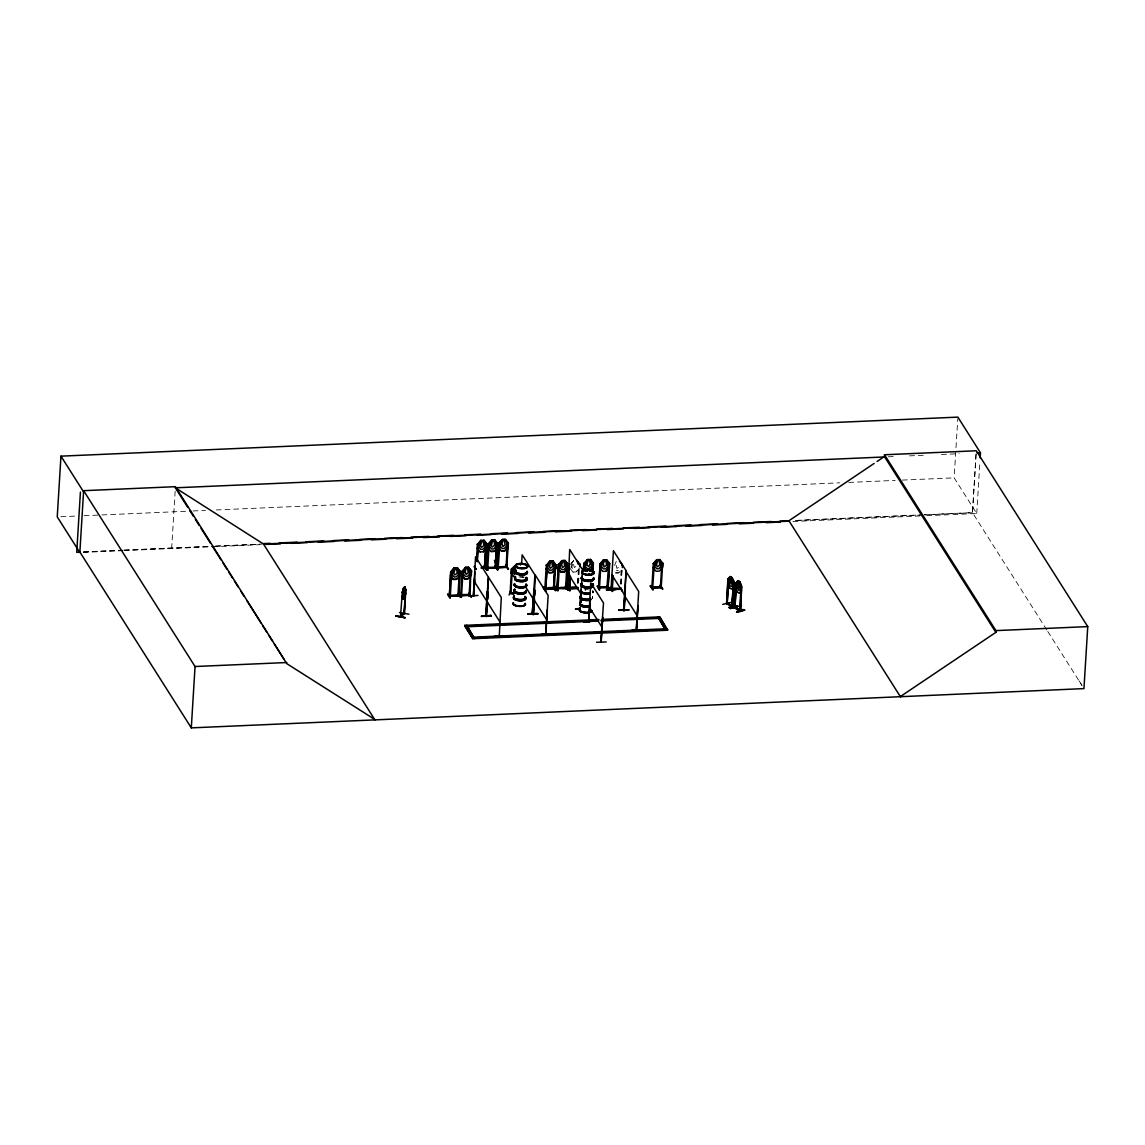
<?xml version="1.0" encoding="UTF-8"?>
<svg xmlns="http://www.w3.org/2000/svg" width="1145" height="1145" viewBox="0 0 1145 1145"><rect width="100%" height="100%" fill="white"/><g stroke="black" fill="none" stroke-linecap="round" stroke-linejoin="round"><path stroke-width="0.75" stroke-dasharray="5 3.75" d="M592.595 597.447L592.595 597.418A6.154 2.347 3.5 0 0 592.409 596.731A6.14 2.347 3.5 0 1 592.58 597.346L592.437 598.635A6.24 2.376 3.5 0 0 592.452 597.461L592.953 591.45M171.65 548.541L175.257 489.588M571.026 567.949L571.412 564.27M573.53 564.413L574.346 567.562L576.55 565.973M577.624 583.091L578.583 567.491M577.71 583.234L578.669 567.619M578.568 583.191L579.442 567.448M585.095 589.761L585.825 589.689L585.038 590.047M585.839 589.661L585.052 589.804M592.881 592.28L592.938 591.307A6.126 2.333 3.5 0 1 592.709 591.879M616.125 565.301L616.94 568.435L619.144 566.847L619.245 565.158M620.304 584.107L621.062 570.095M621.077 583.936L621.935 570.053M621.162 584.064L622.007 570.181M926.763 515.679L976.742 513.504L954.157 477.851L957.764 418.855M976.012 454.164L972.434 512.616L924.33 514.749M1046.816 629.979L972.534 512.76L976.327 450.772M976.742 513.504L979.934 461.449M586.011 589.904L585.281 589.704M614.536 565.358L616.268 561.365M592.824 592.251L592.795 592.266A6.126 2.333 3.5 0 0 592.724 591.106A6.169 2.347 3.5 0 1 592.709 592.337M570.282 564.528L573.674 560.492L571.77 567.376L573.731 569.58L575.82 569.48M571.498 563.254L573.717 560.592M570.01 568.335L573.001 572.099L576.236 571.956L579.628 567.92M573.001 572.099L576.207 571.913L579.656 567.963M615.581 572.972L618.83 572.829L622.222 568.793M888.219 456.798L893.544 456.569M909.502 455.867L925.475 455.166M941.433 454.479L959.181 453.706M60.828 516.724L76.901 516.023M84.043 515.708L100.13 515.021M101.919 514.935L191.244 511.042M193.033 510.971L205.542 510.427M216.262 509.954L839.815 482.818M848.746 482.431L895.19 480.413M902.346 480.098L954.157 477.851M924.401 514.849L972.534 512.76M83.528 552.019L122.73 550.273M124.504 550.201L213.6 546.251M215.374 546.165L259.929 544.19M83.399 551.876L122.243 550.187M124.018 550.101L214.058 546.194M215.818 546.108L261.718 544.118M83.37 552.377L122.214 550.688M123.975 550.616L210.923 546.823M212.712 546.752L259.128 544.734M792.884 521.505L919.621 515.98M616.325 570.453L618.414 570.367M615.638 572.872L618.83 572.829M585.396 589.718L585.954 589.804M592.852 591.135L593.067 591.85L592.881 590.92M1047.775 631.482L1082.054 685.597M1079.248 680.946L1082.383 686.055M592.452 597.017L592.695 597.79M593.081 591.55L592.809 592.523A6.169 2.347 3.5 0 0 592.752 591.335M592.781 590.834A6.169 2.347 3.5 0 1 592.738 592.051M592.466 597.117A6.24 2.376 3.5 0 1 592.423 598.348M586.855 589.618A6.126 2.333 3.5 0 1 588.444 589.789M592.695 591.693A6.126 2.333 3.5 0 1 592.638 592.895M522.521 576.708A6.24 2.376 3.5 0 1 524.024 577.023M922.612 514.921L794.272 520.517L922.555 514.821M523.938 577.452A6.14 2.347 3.5 0 0 517.812 577.094A6.154 2.347 3.5 0 1 523.952 577.438"/><path stroke-width="1.5" d="M728.621 579.527L727.104 603.916M980.149 457.986L980.463 452.776L957.864 417.123L60.957 456.154L57.25 516.882L79.849 552.534L83.628 490.675L175.428 486.682L286.794 663.671L374.787 719.461M80.422 492.107L76.729 552.319L79.964 552.176M270.349 543.317L263.221 543.617L374.916 719.89L191.301 727.876L195.051 666.519L83.628 490.675M399.533 612.546L408.951 614.178M402.324 592.137L400.478 616.769L403.956 613.233M405.101 592.695L403.441 596.431C401.108 593.468 405.087 582.118 405.43 589.174L404.357 613.52L400.836 616.797L401.222 615.824M405.573 589.203L404.042 613.806M404.085 613.806L403.913 612.561M404.328 613.577L405.903 589.174M447.924 594.126L450.328 597.905M450.729 571.77L449.341 596.23L450.729 571.77L451.846 571.727L450.286 596.159L449.498 595.343M450.286 596.159L450.028 595.114M457.986 594.956L457.757 595.844L458.615 594.756M460.032 597.146L458.072 593.783M457.928 595.844L459.417 571.283M449.312 596.015L458.744 595.815L459.546 571.326M458.615 595.829L460.29 571.455L457.342 567.748L460.09 571.369M470.838 570.84L470.065 595.3L460.633 595.743L462.007 571.283L463.11 571.155M461.635 597.046C457.213 594.169 459.202 590.133 461.149 597.504M462.995 571.126L461.564 595.658L460.648 594.641L460.648 595.715M598.878 619.517L464.813 625.342L464.77 626.1L472.742 638.71L667.635 630.222L659.706 616.869L602.456 619.359M472.828 635.818L466.673 625.27L474.603 638.624M468.534 596.058L478.066 595.457M467.131 626L467.088 626.759L597.518 621.077M469.221 595.357L469.278 594.47M461.864 575.248L464.713 578.998L467.947 578.855L471.339 574.819L471.583 570.969M471.225 597.117L468.906 593.21L471.325 596.645M474.617 566.202L475.747 569.165M473.472 595.829L475.547 556.828L488.314 576.994L485.809 615.996M474.86 571.928L473.801 596.202M474.574 578.268L473.257 596.187M474.688 580.272L473.572 595.901M476.506 559.962L477.379 544.218L478.238 544.176M477.179 561.537L478.238 544.047L477.265 561.665M472.742 638.71L464.813 625.342M484.192 566.274L486.725 569.981L484.192 566.274L485.451 566.317L487.842 570.095L484.922 566.317M484.65 567.419L485.437 568.221L484.378 568.278L485.881 543.846L486.983 543.947L486.739 547.797L483.319 551.79L480.056 551.89L477.093 548.169L480.084 551.933M490.919 615.337L491.048 616.082L481.53 616.024M484.593 568.306L485.952 543.703M485.265 568.278L486.739 543.818L485.881 543.846M486.954 567.39L487.799 567.333L486.725 568.292L488.185 543.846L489.13 543.932M489.187 543.961L487.784 567.591M487.842 570.095L485.423 565.816L487.312 570.095M485.938 616.039L487.197 591.407M487.756 599.078L487.942 592.051L486.053 616.396M487.555 602.413L486.296 616.711L488.514 577.309L501.295 597.461L499.263 636.534L494.325 636.763L503.914 635.876M486.582 616.368L486.181 615.466M497.474 569.552C489.273 547.095 501.295 572.815 497.402 569.68L495.542 565.845M496.687 543.474L495.413 567.934L496.687 543.474L497.631 543.56L497.545 547.424L494.125 551.418L490.89 551.547L488.042 547.797M486.897 568.278L496.143 567.848L497.789 543.574L494.812 539.81L495.928 546.566L493.71 548.942L491.62 549.042L489.659 546.838L491.563 539.953L488.142 543.947M498.805 543.374L497.431 567.834L498.805 543.374L499.921 543.303L498.189 567.806C498.891 566.675 496.329 566.403 498.404 567.133M498.376 567.763L498.247 566.746M499.234 636.734L494.368 636.319M498.69 635.489L498.905 636.505M505.861 566.374L506.033 567.462L506.834 566.374L498.333 566.99M508.552 569.194L505.661 564.929L508.122 568.75M509.038 594.999L510.742 591.006M512.402 568.936L511.543 568.979L510.083 593.453L514.005 593.869L509.954 593.253M510.169 593.253C509.067 592.137 511.987 591.936 510.899 593.539M512.216 568.922L511.543 568.979M512.416 569.094L510.856 593.325M521.619 563.483L522.149 554.81L534.915 574.962L532.239 613.706L534.128 589.36L533.241 614.693L534.815 590.004L534.729 595.357M537.535 613.376L527.974 613.749L528.088 614.464M532.468 614.035L532.296 612.761M534.529 598.706L533.212 614.65L535.388 575.262L548.154 595.429L545.707 634.487M543.632 586.999L543.059 587.528L545.507 591.249M553.421 588.229L554.395 589.045L544.848 589.332C548.04 585.596 562.496 588.773 544.834 589.46L546.337 565.043L547.41 564.886M547.31 564.886L545.721 589.46L547.195 565M545.993 591.292L543.603 586.999M547.367 609.827L545.764 634.473M550.759 633.772C543.131 636.663 533.255 633.986 550.774 633.843M546.079 569.036L549.028 572.758L552.276 572.614L555.668 568.578C558.087 565.83 553.808 564.342 555.697 564.628L554.266 588.902L553.45 589.131L555.024 564.542M555.583 590.362L553.25 587.013L555.64 590.791M558.417 564.514L557.042 588.974L558.417 564.514L559.49 564.356L557.973 588.888L557.071 587.9M558.016 590.634C552.849 580.63 556.499 592.351 558.102 590.262M565.329 586.097L568.163 590.319L565.773 586.541M566.532 587.643L565.329 588.444L566.331 587.471M566.918 564.141L567.863 564.242L566.918 564.141L565.63 588.587M567.777 564.113L566.303 588.573L567.992 564.199L565.029 560.492L561.794 560.635L558.402 564.657M567.891 588.831L569.695 549.486L582.461 569.637L581.503 585.252M567.934 588L567.276 587.643L567.462 588.888L569.122 564.227L569.036 569.58M569.895 590.505C561.436 578.941 574.833 599.193 567.591 586.34M567.877 588.888L568.836 572.915M569.666 574.79L568.793 588.802L578.354 588.387L568.807 588.673C569.208 586.469 578.311 586.369 577.509 588.444M569.781 588.63L570.425 576.493M569.68 588.816L570.496 576.622M569.952 590.634L567.519 586.397M572.214 588.258L562.667 588.544M580.4 608.897L575.491 608.94L580.315 608.281M577.452 587.399L577.395 588.272M579.742 564.113L578.984 564.184M578.239 588.415L578.225 587.528M580.214 602.442L581.13 587.399M580.443 602.785L581.045 592.752M580.773 602.771L581.073 597.747M583.42 570.382L583.85 563.454L584.823 563.283M583.506 570.525L583.85 563.454M584.365 570.482L584.694 563.268M583.721 622.036L593.296 621.091L583.592 621.778M590.29 599.565L588.602 622.236L590.734 582.805L603.501 602.971L600.896 641.672M588.673 621.835L590.391 597.89M591.893 571.885L592.409 562.939L593.339 563.211L592.337 563.082M588.931 622.222L588.988 621.291M593.21 563.039L592.681 571.713L593.411 563.14L590.462 559.418L591.579 566.174L589.374 568.55L587.285 568.636L585.31 566.446L587.228 559.561L583.821 563.598M583.578 621.821L593.267 621.105M597.275 586.125L599.236 589.947M600.953 563.698L600.094 563.741L598.72 588.186L599.479 588.158L600.953 563.555M599.365 587.972L599.579 587.07L599.651 588.115M596.545 642.259L606.206 641.959M601.039 641.973L601.411 640.814M601.197 641.615L602.714 617.37L601.053 642.03M600.08 563.884L603.472 559.848L601.569 566.732L603.529 568.922L605.619 568.836L607.823 566.46L606.707 559.705L609.684 563.454L608.109 587.771L607.093 587.786L607.065 586.77L608.21 586.855M609.398 589.102L607.007 585.696M608.038 586.898L607.007 587.657L608.668 563.225M607.981 587.786L609.455 563.326L608.596 563.369L609.584 563.497M612.503 591.049L610.128 587.242L612.489 591.378M612.403 588.873C631.697 589.374 607.193 586.669 612.274 589.689L613.205 575.763M615.953 589.489L606.406 589.933L615.838 589.231M620.089 589.317L619.86 588.301L620.919 588.244M618.93 610.042L628.906 609.856L619.273 610.156M612.36 589.503L611.315 589.532L620.848 589.274L621.005 588.387L620.948 589.26M622.322 567.548L622.465 564.943L619.531 561.279M623.51 610.328L624.154 610.729L625.929 571.326L638.695 591.478L636.334 630.566M623.538 610.371L626.2 570.868L613.434 550.716L611.015 589.775M623.782 610.757L624.698 596.974M624.841 594.427L625.356 586.068L625.17 593.096M624.111 610.743L624.955 596.445M636.176 630.494L637.908 605.877L636.663 630.551L636.448 629.249M641.3 629.836L641.4 630.551L638.223 630.695M654.196 563.54L653.323 563.569L651.82 588L652.092 587.127L661.137 586.541M654.31 563.412L652.707 588L652.636 586.898L660.422 586.755M650.074 586.011L652.979 589.818L650.589 585.539M662.626 589.317L660.178 585.124L662.626 588.916M658.303 617.685L658.26 618.443L601.096 620.933M660.422 587.471L661.824 563.211L662.898 563.254L662.683 567.147L659.262 571.14L655.999 571.24L653.065 567.577M661.209 587.628L662.683 563.168M667.635 630.222L659.706 616.869M661.352 586.569L661.195 587.614L651.934 587.843M662.569 588.902L660.15 585.625M665.317 629.564L665.359 628.805L474.187 637.135M729.551 588.015L727.662 583.091L727.991 579.227C733.244 571.899 726.03 583.606 729.98 585.753L731.311 586.469L732.771 584.895L732.957 582.003L732.199 577.681L730.195 576.608M730.281 576.579L727.962 579.313L726.56 603.644L732.542 606.807C729.98 598.334 739.77 581.975 730.167 576.493M727.905 579.241L726.789 603.487M727.132 603.887L728.778 581.274M727.49 603.83L727.046 602.656M728.936 607.294L736.951 606.006L728.964 607.752M722.724 604.374L730.481 602.456M730.481 608.625L738.253 606.206L730.51 608.124M732.013 606.549L733.372 581.903M733.387 581.889L731.927 606.478M733.745 582.147L732.9 606.75L726.989 603.544M741.502 590.448L739.226 593.296C735.305 592.079 735.233 586.841 735.591 583.392L737.952 580.615L740.013 581.717L741.803 586.669L740.3 610.986L741.087 586.04L739.627 610.671L740.658 610.013L735.204 607.365M735.72 588.587L734.546 607.666L740.586 610.857M734.589 606.75L734.89 608.067L736.307 583.506M736.364 587.142L734.832 608.038M744.651 610.17C741.173 607.322 728.334 615.91 744.651 610.142M740.572 610.915L741.445 586.297M900.342 696.589L995.835 632.383L884.412 456.54L884.512 454.765L976.327 450.772L1087.75 626.616L1083.957 688.603L374.916 719.89M995.835 632.383L995.935 630.609L884.512 454.765M507.578 543.045L506.691 567.433L508.409 543.102L505.432 539.352L502.183 539.495L498.762 543.489L502.211 539.538L505.389 539.495L506.72 543.217L506.548 546.108L504.33 548.484L502.24 548.569L500.279 546.38L502.254 539.639M547.396 565.029L546.337 565.043M621.692 564.986L621.663 564.743M404.142 587.786C402.124 599.837 406.432 590.791 404.042 587.771M395.841 616.053L405.072 617.813M396.013 615.838L405.244 617.699L395.841 616.067M491.033 616.039L481.358 616.282L490.933 615.409M537.892 613.892L527.974 614.164L537.878 613.935M606.392 589.818L615.953 589.332M404.156 597.976C406.704 586.669 406.089 597.533 402.968 599.107L402.181 596.316M455.18 568.478L453.849 573.502L454.78 574.962L456.984 573.373L457.084 571.684L456.225 568.435L455.152 568.435M481.83 540.927L480.514 545.95L481.43 547.396L483.634 545.807L483.734 544.118L482.875 540.884L481.802 540.884M492.636 540.554L491.319 545.578L492.236 547.024L494.44 545.435L494.554 543.746L493.681 540.497L492.608 540.512M550.759 561.708L549.457 566.775L550.387 568.221L552.591 566.632L551.804 561.665M604.546 560.435L603.329 563.769L604.145 566.918L606.349 565.329L606.449 563.641L605.591 560.392L604.517 560.392M657.774 560.277L656.457 565.301L657.373 566.761L659.577 565.172L659.692 563.469L658.819 560.234L657.745 560.234M737.895 580.744L736.478 586.884L739.012 590.62L740.471 589.031L739.885 581.832L737.895 580.744L735.748 583.435L734.26 607.795L740.243 610.943M515.865 566.36L514.534 571.212L515.479 572.829M520.589 564.657L520.288 564.013M520.331 564.657L520.088 564.156A6.126 2.333 3.5 0 0 517.182 567.834A6.126 2.333 3.5 0 0 527.459 567.376A6.126 2.333 3.5 0 0 520.088 564.084L519.873 564.328M586.812 571.083L586.168 570.797M587.042 570.668L586.34 570.883M588.086 574.547L589.274 574.962M589.489 574.175C588.916 575.978 588.644 572.872 589.503 574.947M400.507 615.795L403.641 613.162M511.228 572.886L511.357 569.065L514.835 565.587L512.845 572.228L514.849 574.761M514.177 577.051L511.114 572.915M511.071 592.752L514.091 593.11M454.107 567.891L452.189 574.776L454.164 576.966L456.254 576.88L458.458 574.504L457.313 567.891L454.107 567.891L450.701 571.913M465.385 567.405L463.482 574.275L465.442 576.479L467.532 576.393L469.736 574.003L468.648 567.305L465.385 567.405L461.993 571.427L461.75 575.277L464.77 578.898L467.904 578.755L471.368 574.862M654.282 563.669L653.409 563.712L656.7 559.69L654.797 566.575L656.758 568.764L658.847 568.679L661.051 566.303L659.892 559.647M449.856 598.033L447.509 594.198M474.56 566.603L476.105 569.151M558.087 590.262L555.683 586.483L555.139 587.013M650.503 585.968L652.979 589.818M545.85 633.629L545.564 633.457M579.771 608.338L580 607.766M727.662 583.091L729.58 587.943L731.612 589.131L733.816 586.312L734.303 582.447M450.801 571.956L454.179 568.034M477.365 544.362L480.757 540.325L484.02 540.24L486.868 543.989M450.572 575.735L453.42 579.484L456.655 579.341L459.961 575.291M486.639 547.768L483.319 551.79M501.51 551.088L504.716 550.902L508.165 546.966L504.745 550.945L501.51 551.088L498.547 547.382M546.322 565.186L549.714 561.15L552.949 561.007L555.697 564.628M546.179 568.993L549.085 572.643L552.233 572.514L555.697 568.621M567.748 568.049L564.356 572.085L561.093 572.185L558.13 568.478L561.179 572.128L564.313 571.985L567.777 568.092M589.718 570.883L593.21 567.033L589.775 571.011M603.544 559.991L600.18 563.912L598.52 588M606.034 571.298L609.426 567.276L606.034 571.298L602.771 571.398L599.837 567.734M656.772 559.833L653.323 563.569M402.725 592.237L402.009 592.437M521.776 568.034L522.879 567.677M522.12 568.221L523.222 568.034M588.53 574.69L589.231 574.561M559.39 564.642L558.502 564.642M458.83 594.899L457.871 594.942M470.123 594.412L460.662 594.67M568.936 588.816L569.909 587.872M874.122 463.453L788.919 520.746L900.6 697.004M877.07 461.478L884.412 456.54M555.053 564.828L553.45 589.131M584.809 563.583L583.936 563.583M611.673 589.231L611.53 589.689M497.245 567.648L506.777 567.262L497.517 567.82M460.447 595.557L469.98 595.157M544.762 589.317L545.678 589.274M553.593 588.215L554.366 588.029M565.344 588.415L566.389 588.387M619.817 589.16L620.848 589.274M651.977 586.956L652.764 586.941M601.068 563.87L600.094 563.741M739.885 581.832L741.144 586.412M735.362 587.242L737.28 592.079M727.504 603.229L732.957 605.862L732.07 605.662M732.242 605.777L727.232 603.286M730.138 608.453L737.881 606.521M740.013 609.698L734.933 607.437M744.379 609.942L736.65 611.888M519.859 564.528L520.589 564.442M495.341 566.847L496.214 566.832M496.057 567.877L496.3 566.961L495.456 567.018M469.049 595.185L470.81 570.797M598.749 587.113L599.665 587.256M598.678 587.972L608.052 587.743M612.26 589.661L612.418 588.616M660.479 586.583L661.252 586.569M662.01 563.369L662.769 563.297L659.935 559.547L656.7 559.69M478.309 544.362L477.379 544.218M588.888 574.246L589.976 574.561M521.991 587.628L521.261 587.628M588.344 594.04L587.614 594.04M575.491 608.94L580.3 608.696M624.054 608.711L623.61 608.897M491.076 615.581L481.487 616.482M527.988 613.82L537.52 613.777M618.915 610.056L628.92 609.927L618.772 610.328M631.754 630.28L641.314 629.907M550.874 634.473L541.184 634.716L550.774 634.273M187.751 507.364L175.371 487.813L884.67 456.955M976.914 452.933L980.463 452.776M279.265 542.93L297.085 542.158M306.001 541.757L323.82 540.984M332.723 540.597L348.767 539.896M359.458 539.438L375.488 538.737M384.405 538.35L402.224 537.577M411.141 537.191L428.96 536.418M437.862 536.017L453.907 535.33M464.598 534.858L480.628 534.157M491.319 533.699L507.364 532.997M516.266 532.611L534.085 531.838M543.002 531.452L560.821 530.679M569.738 530.278L585.768 529.591M596.459 529.119L612.503 528.417M623.195 527.959L639.225 527.258M648.142 526.872L665.961 526.099M674.877 525.712L690.907 525.011M699.824 524.625L717.643 523.852M726.545 523.465L744.365 522.678M753.281 522.292L771.1 521.519M780.003 521.132L787.13 520.818M789.177 521.161L263.493 544.032L175.371 487.813M266.27 544.419L280.539 543.803M291.259 543.331L307.318 542.63M318.038 542.172L334.097 541.47M344.802 540.998L360.875 540.297M371.581 539.839L385.865 539.209M396.585 538.751L412.644 538.05M423.349 537.577L439.422 536.89M450.128 536.418L466.201 535.717M476.907 535.259L491.191 534.629M501.896 534.171L517.969 533.47M528.675 532.997L544.748 532.296M555.454 531.838L571.527 531.137M582.232 530.665L596.516 530.049M607.222 529.577L623.295 528.89M634.001 528.417L650.074 527.716M660.779 527.258L676.838 526.557M685.769 526.17L701.842 525.469M712.548 524.997L726.832 524.381M739.326 523.837L753.61 523.208M766.105 522.664L780.389 522.048M491.563 539.953L494.826 539.853L491.606 540.054M504.301 540.039L503.256 540.082L502.04 543.417L502.87 546.566L505.059 544.977L504.272 539.996M507.507 542.887L506.018 567.448M565.058 560.535L561.823 560.664L559.891 567.505L561.851 569.709L563.941 569.623L566.145 567.233L565.029 560.492L567.906 564.285M587.228 559.561L590.462 559.418L593.339 563.211M550.788 561.751L551.833 561.708M563.912 561.179L562.868 561.222L561.651 564.557L562.467 567.691L564.671 566.117L563.884 561.136M603.472 559.848L606.678 559.848M497.545 569.609L495.084 565.773L496.071 565.845M454.15 567.992L457.313 567.891M465.428 567.491L468.591 567.405L471.611 571.011M467.503 567.949L466.459 567.992L465.242 571.326L466.058 574.461L468.262 572.886L467.475 567.906M481.358 567.634L484.335 567.505M481.444 567.777L485.179 567.176L485.351 568.092M487.698 567.462L495.141 567.133M481.315 568.278L485.337 568.235M486.711 568.135L496.043 567.691M450.472 575.778L453.477 579.384L456.612 579.241M565.372 586.498L568.163 590.319M553.679 587.027L555.64 590.376M557.014 588.072C575.248 588.616 559.218 585.825 557.687 588.745L556.914 588.773L566.26 588.387M598.864 587.285L607.05 587.027M450.171 595.314L449.484 595.328M450.243 595.386L457.685 594.813M449.241 596.058L458.701 595.658M620.833 588.43L619.975 588.444M661.08 587.414L652.035 588.015M466.63 626.029L598.835 620.275M601.139 620.175L659.649 617.627M472.799 637.951L667.678 629.464M995.935 630.609L1087.75 626.616M195.051 666.519L286.851 662.526M732.256 605.519L732.614 606.836M620.69 588.215L622.637 591.063M554.266 588.043L554.209 588.916M469.765 595.128L470.037 594.284L469.164 594.455M660.508 586.755L660.436 587.657M522.964 567.848L522.177 568.278M510.827 592.623L509.969 592.523M586.569 570.611L586.526 570.453A6.126 2.333 3.5 0 1 593.811 573.774A6.126 2.333 3.5 0 1 583.535 574.217A6.126 2.333 3.5 0 1 586.44 570.482L586.154 570.897M622.236 591.02L620.533 588.058M505.718 565.344L508.022 569.208M486.682 569.58L484.278 565.773M471.311 597.032L469.364 593.296M728.334 579.241L728.063 579.298M586.598 571.054L583.692 567.405M583.592 567.448L586.541 571.155M576.937 560.392L579.9 564.113L579.742 566.675L579.656 563.97M552.892 561.122L555.826 564.8M486.983 543.947L483.992 540.197L485.108 546.938L482.904 549.328L480.814 549.414L478.853 547.21L480.757 540.325M468.591 567.405L471.497 571.054M611.945 575.005L624.712 595.157M624.44 595.615L637.207 615.767M610.085 587.6L612.546 591.507M607.065 586.77L599.522 587.099M597.289 586.083L599.751 589.976M568.206 573.76L580.973 593.926M589.246 607.093L602.027 627.26M555.554 586.927L557.944 590.706M533.899 599.551L546.666 619.717M526.128 587.728L533.427 599.25M494.053 551.275L490.919 551.403M474.116 566.689L475.705 569.237M474.059 581.116L486.84 601.282M487.04 601.597L499.807 621.749M189.655 510.369L193.462 516.381M195.366 519.386L199.173 525.398M201.076 528.403L210.594 543.431M212.512 546.437L221.071 559.962M222.974 562.968L226.796 568.979M228.699 571.985L232.507 577.996M234.41 581.002L238.217 587.013M241.08 591.521L243.928 596.03M246.79 600.538L261.074 623.08M262.978 626.086L266.785 632.097M268.689 635.103L272.51 641.114M274.414 644.12L283.931 659.162M60.957 456.154L83.556 491.82M79.878 552.033L191.301 727.876M576.88 560.506L578.211 564.213M402.081 596.302L403.069 599.121M404.944 586.555L405.287 589.804M591.407 587.614A6.14 2.347 3.5 0 1 584.694 587.728A6.14 2.347 3.5 0 1 581.002 585.353M581.245 584.751A6.14 2.347 3.5 0 1 581.875 584.222A6.154 2.347 3.5 0 0 583.32 587.356A6.154 2.347 3.5 0 0 591.407 587.614M592.609 584.451A6.24 2.376 3.5 0 1 592.509 586.827M591.493 587.256A6.24 2.376 3.5 0 1 583.292 586.984A6.24 2.376 3.5 0 1 581.817 583.821M589.789 593.139A6.111 2.333 3.5 0 1 583.02 592.58A6.111 2.333 3.5 0 1 580.944 589.99M589.804 593.31A6.169 2.347 3.5 0 1 582.977 592.752A6.169 2.347 3.5 0 1 580.887 590.147M593.611 578.354A6.24 2.376 3.5 0 1 586.655 580.93A6.24 2.376 3.5 0 1 582.232 577.109M592.638 584.107A6.24 2.376 3.5 0 1 592.523 586.483M591.521 586.913A6.24 2.376 3.5 0 1 583.306 586.641A6.24 2.376 3.5 0 1 581.832 583.478M593.64 578.01A6.24 2.376 3.5 0 1 586.684 580.587A6.24 2.376 3.5 0 1 582.247 576.765M579.842 604.445A6.14 2.347 3.5 0 0 583.535 606.836A6.14 2.347 3.5 0 0 590.233 606.721A6.154 2.347 3.5 0 1 582.805 606.664A6.154 2.347 3.5 0 1 580.057 603.859M590.333 606.363A6.24 2.376 3.5 0 1 582.791 606.292A6.24 2.376 3.5 0 1 580 603.458M591.793 610.557A6.169 2.347 3.5 0 1 584.737 612.475A6.169 2.347 3.5 0 1 579.713 609.24M591.765 610.414A6.126 2.333 3.5 0 1 584.751 612.317A6.126 2.333 3.5 0 1 579.771 609.111M589.732 594.14A6.111 2.333 3.5 0 1 582.962 593.568A6.111 2.333 3.5 0 1 580.887 590.992M591.765 610.8A6.14 2.347 3.5 0 1 584.723 612.718A6.154 2.347 3.5 0 1 579.713 609.483A6.126 2.333 3.5 0 0 584.723 612.689A6.154 2.347 3.5 0 0 591.779 610.8A6.126 2.333 3.5 0 1 584.723 612.689A6.14 2.347 3.5 0 1 579.728 609.483M589.775 593.811A6.169 2.347 3.5 0 1 582.948 593.239A6.169 2.347 3.5 0 1 580.858 590.634M590.734 599.665A6.24 2.376 3.5 0 1 582.533 599.379A6.24 2.376 3.5 0 1 581.059 596.216M590.348 606.02A6.24 2.376 3.5 0 1 582.147 605.734A6.24 2.376 3.5 0 1 580.672 602.571M590.763 599.307A6.24 2.376 3.5 0 1 582.547 599.035A6.24 2.376 3.5 0 1 581.073 595.872M581.188 595.5A6.14 2.347 3.5 0 0 582.633 598.62A6.154 2.347 3.5 0 0 590.72 598.892A6.14 2.347 3.5 0 1 582.633 598.62A6.154 2.347 3.5 0 1 581.173 595.5M515.522 577.81A6.14 2.347 3.5 0 0 520.689 581.631A6.154 2.347 3.5 0 0 526.156 578.425A6.14 2.347 3.5 0 1 520.689 581.631A6.154 2.347 3.5 0 1 515.522 577.81M526.256 578.025A6.24 2.376 3.5 0 1 520.717 581.274A6.24 2.376 3.5 0 1 515.465 577.395M525.827 584.05A6.169 2.347 3.5 0 1 521.147 587.285A6.169 2.347 3.5 0 1 514.52 583.95A6.126 2.333 3.5 0 0 520.345 587.285A6.126 2.333 3.5 0 0 526.385 584.694A6.126 2.333 3.5 0 1 520.345 587.242A6.126 2.333 3.5 0 1 514.563 583.95M526.414 584.251A6.126 2.333 3.5 0 1 520.374 586.855A6.126 2.333 3.5 0 1 514.577 583.564M527.272 571.942A6.24 2.376 3.5 0 1 520.302 574.504A6.24 2.376 3.5 0 1 515.88 570.697M526.285 577.681A6.24 2.376 3.5 0 1 520.732 580.93A6.24 2.376 3.5 0 1 515.493 577.051M527.287 571.598A6.24 2.376 3.5 0 1 520.331 574.16A6.24 2.376 3.5 0 1 515.894 570.353M513.49 598.033A6.14 2.347 3.5 0 0 521.118 600.753A6.14 2.347 3.5 0 0 524.982 597.533A6.154 2.347 3.5 0 1 520.317 600.767A6.154 2.347 3.5 0 1 513.704 597.447M525.097 597.132A6.24 2.376 3.5 0 1 519.544 600.381A6.24 2.376 3.5 0 1 514.305 596.502M513.361 603.057A6.169 2.347 3.5 0 0 519.172 606.363A6.169 2.347 3.5 0 0 525.254 603.744A6.126 2.333 3.5 0 1 519.172 606.349A6.126 2.333 3.5 0 1 513.389 603.057M525.24 603.358A6.126 2.333 3.5 0 1 519.2 605.948A6.126 2.333 3.5 0 1 513.418 602.671M514.52 584.565A6.126 2.333 3.5 0 0 520.302 587.843A6.126 2.333 3.5 0 0 526.342 585.281A6.126 2.333 3.5 0 1 520.302 587.843A6.126 2.333 3.5 0 1 514.52 584.58M525.269 603.529A6.169 2.347 3.5 0 1 519.186 606.134A6.169 2.347 3.5 0 1 513.375 602.828M526.399 584.923A6.169 2.347 3.5 0 1 520.331 587.528A6.169 2.347 3.5 0 1 514.506 584.222M526.099 591.035A6.24 2.376 3.5 0 1 519.143 593.611A6.24 2.376 3.5 0 1 514.706 589.804M526.17 592.051A6.14 2.347 3.5 0 1 518.341 593.854A6.14 2.347 3.5 0 1 514.763 590.219A6.154 2.347 3.5 0 0 519.129 593.969A6.154 2.347 3.5 0 0 525.999 591.435M525.111 596.788A6.24 2.376 3.5 0 1 519.558 600.037A6.24 2.376 3.5 0 1 514.32 596.159M526.128 590.691A6.24 2.376 3.5 0 1 519.157 593.267A6.24 2.376 3.5 0 1 514.735 589.46M547.983 565.143L547.811 568.034L549.772 570.239L551.861 570.138L554.065 567.763L552.949 561.007L549.743 561.193L547.983 565.143M587.07 563.483L586.97 565.186L588.945 566.589L590.205 563.354L589.346 560.105L588.301 560.148L587.07 563.483M657.845 616.94L665.775 630.308L657.845 616.94M729.966 580.4L731.097 584.293L731.97 581.474L730.825 577.452L729.966 580.4M737.666 584.537L738.783 588.43L739.656 585.61L738.511 581.603L737.666 584.537M403.684 587.557L402.281 592.509L403.684 587.557M641.3 630.237L638.108 630.38L641.314 630.322M592.394 587.185A6.14 2.347 3.5 0 0 592.495 584.852A6.154 2.347 3.5 0 1 592.409 587.199M582.962 592.967A6.169 2.347 3.5 0 0 589.789 593.539A6.14 2.347 3.5 0 1 582.977 592.995A6.14 2.347 3.5 0 1 580.901 590.405A6.169 2.347 3.5 0 0 582.962 592.967M583.564 573.674A6.126 2.333 3.5 0 0 593.84 573.216A6.126 2.333 3.5 0 0 586.469 569.924A6.169 2.347 3.5 0 0 583.535 573.688A6.169 2.347 3.5 0 0 593.883 573.244A6.169 2.347 3.5 0 0 586.469 569.924A6.126 2.333 3.5 0 0 583.564 573.674M583.521 573.903A6.169 2.347 3.5 0 0 593.869 573.445A6.169 2.347 3.5 0 0 586.455 570.124A6.169 2.347 3.5 0 0 583.521 573.903M592.466 586.068A6.14 2.347 3.5 0 0 592.566 583.721A6.154 2.347 3.5 0 1 592.48 586.068M583.392 586.226A6.14 2.347 3.5 0 0 591.478 586.498A6.154 2.347 3.5 0 1 583.392 586.226A6.154 2.347 3.5 0 1 581.932 583.106A6.14 2.347 3.5 0 0 583.392 586.226M586.655 581.274A6.14 2.347 3.5 0 0 593.496 578.755A6.154 2.347 3.5 0 1 586.641 581.288A6.154 2.347 3.5 0 1 582.275 577.524A6.14 2.347 3.5 0 0 586.655 581.274M586.712 580.157A6.14 2.347 3.5 0 0 593.568 577.624A6.154 2.347 3.5 0 1 586.712 580.157A6.154 2.347 3.5 0 1 582.347 576.407A6.14 2.347 3.5 0 0 586.712 580.157M582.232 605.319A6.14 2.347 3.5 0 0 590.305 605.591A6.154 2.347 3.5 0 1 582.218 605.333A6.154 2.347 3.5 0 1 580.773 602.198A6.14 2.347 3.5 0 0 582.232 605.319M582.562 599.751A6.14 2.347 3.5 0 0 590.648 600.023A6.154 2.347 3.5 0 1 582.562 599.751A6.154 2.347 3.5 0 1 581.102 596.631A6.14 2.347 3.5 0 0 582.562 599.751M517.211 567.247A6.126 2.333 3.5 0 0 527.501 566.804A6.126 2.333 3.5 0 0 520.131 563.512A6.169 2.347 3.5 0 0 517.182 567.276A6.169 2.347 3.5 0 0 527.53 566.818A6.169 2.347 3.5 0 0 520.116 563.497A6.126 2.333 3.5 0 0 517.211 567.247M517.168 567.476A6.169 2.347 3.5 0 0 527.516 567.033A6.169 2.347 3.5 0 0 520.102 563.712A6.169 2.347 3.5 0 0 517.168 567.476M520.76 580.515A6.14 2.347 3.5 0 0 526.213 577.309A6.154 2.347 3.5 0 1 520.76 580.515A6.154 2.347 3.5 0 1 515.579 576.679A6.14 2.347 3.5 0 0 520.76 580.515M520.302 574.862A6.14 2.347 3.5 0 0 527.144 572.328A6.154 2.347 3.5 0 1 520.302 574.862A6.154 2.347 3.5 0 1 515.923 571.112A6.14 2.347 3.5 0 0 520.302 574.862M520.374 573.745A6.14 2.347 3.5 0 0 527.215 571.212A6.154 2.347 3.5 0 1 520.36 573.745A6.154 2.347 3.5 0 1 515.994 569.981A6.14 2.347 3.5 0 0 520.374 573.745M519.587 599.608A6.14 2.347 3.5 0 0 525.054 596.416A6.154 2.347 3.5 0 1 519.587 599.608A6.154 2.347 3.5 0 1 514.42 595.786A6.14 2.347 3.5 0 0 519.587 599.608M519.2 592.838A6.14 2.347 3.5 0 0 526.056 590.305A6.154 2.347 3.5 0 1 519.2 592.852A6.154 2.347 3.5 0 1 514.821 589.088A6.14 2.347 3.5 0 0 519.2 592.838"/></g></svg>
